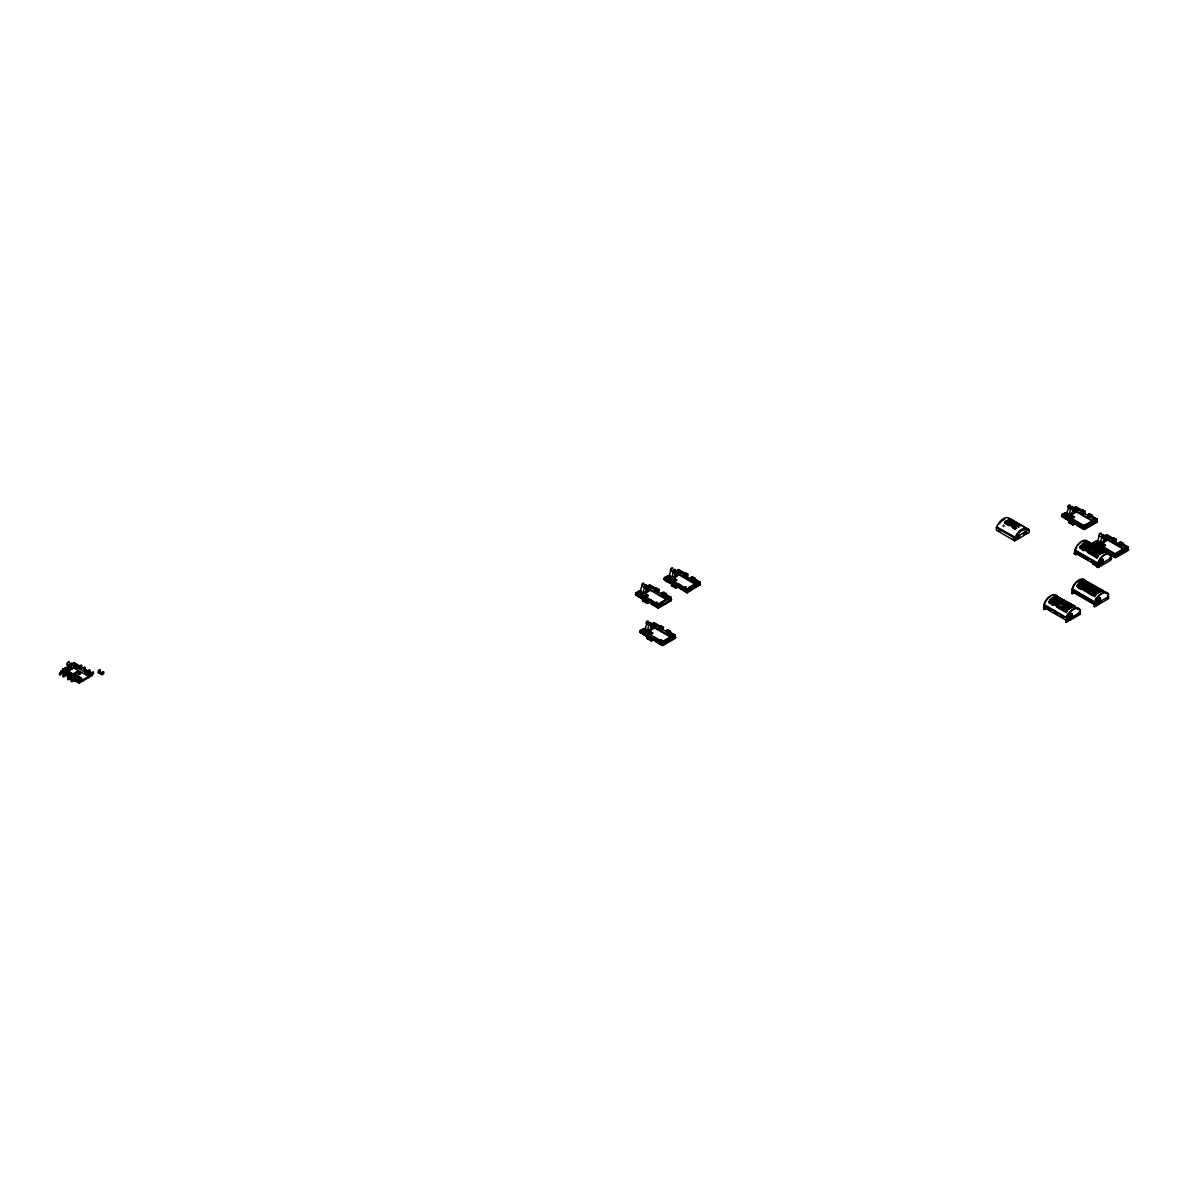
<?xml version="1.0" encoding="UTF-8"?>
<svg xmlns="http://www.w3.org/2000/svg" width="1188" height="1188" viewBox="0 0 1188 1188"><rect width="100%" height="100%" fill="white"/><g stroke="black" fill="none" stroke-linecap="round" stroke-linejoin="round"><path stroke-width="0.75" stroke-dasharray="5 3.75" d="M1004.291 525.675L1005.256 526.225M1003.83 524.428L1003.83 527.056L1002.865 526.492L1002.865 523.878"/><path stroke-width="1.5" d="M648.084 601.781C645.589 601.217 649.866 604.336 649.049 600.772L651.41 602.465L651.41 601.336L651.41 604.128L658.345 608.137L671.086 600.772L671.547 599.747L670.359 599.079L668.606 600.089L671.086 597.222L662.162 592.827L662.162 593.955L667.433 597L667.433 595.856L662.162 592.827M662.83 593.881L663.795 593.465M664.79 595.01L665.755 594.594M668.993 632.684L669.601 631.778L669.824 632.595M693.644 579.699L694.371 578.779L694.386 579.759M1090.733 516.631L1091.683 516.216M1104.409 551.871L1105.018 550.98L1105.241 551.781M1112.844 539.53L1113.75 538.728M1119.972 543.644L1120.7 542.738L1120.804 543.555M1121.903 544.772L1122.63 543.852L1122.734 544.668M70.389 664.448C72.527 665.443 69.869 663.884 69.572 664.894C71.8 666.037 70.775 662.696 69.572 664.508M72.72 679.967C70.389 682.194 74.874 677.576 70.419 678.63M648.559 623.952L649.034 622.958M672.943 570.864C675.69 569.824 673.848 572.052 674.071 570.76M697.46 583.768L699.955 582.937L699.955 581.912L691.668 577.13L691.149 579.551M1070.967 520.908L1070.982 519.141L1070.329 521.205M1126.209 549.079L1126.209 550.089L1125.689 548.782L1128.155 547.965L1128.155 546.955L1119.957 542.218L1119.586 544.743M1091.044 561.389C1096.762 562.473 1095.841 565.072 1098.128 567.508L1099.553 566.676L1099.553 562.563L1100.845 561.82L1100.845 565.934L1099.806 565.34L1099.806 561.226L1100.845 561.82M641.862 586.011L644.401 587.407A1.663 0.965 -60 0 1 645.529 584.793A1.663 0.965 -60 0 1 646.435 586.382L644.49 587.511L642.574 594.045L641.104 590.971L639.961 592.545L641.787 585.907A1.663 0.965 -60 0 1 642.456 583.62A1.663 0.965 -60 0 1 644 583.754M648.425 621.873A1.648 0.95 -60 0 0 647.029 621.265A1.648 0.95 -60 0 0 646.213 623.655L648.797 625.155A1.648 0.95 -60 0 1 649.925 622.571A1.648 0.95 -60 0 1 650.816 624.146L648.886 625.259L647 631.734L645.544 628.675L644.416 630.234L647.252 623.21M668.755 577.22L670.656 570.671A1.678 0.965 -60 0 1 671.25 568.28A1.678 0.965 -60 0 1 672.794 568.413M668.681 576.358L667.701 575.779L664.434 577.68L664.434 578.705L669.898 575.645L671.383 578.734L673.269 572.185M1069.972 506.593A1.648 0.95 -60 0 0 1069.081 505.019A1.648 0.95 -60 0 0 1067.953 507.618L1070.551 509.103A1.648 0.95 -60 0 1 1071.665 506.519A1.648 0.95 -60 0 1 1072.556 508.093L1070.626 509.207L1068.74 515.681L1067.284 512.637L1066.156 514.181L1069.007 507.157M1099.212 535.847L1101.722 537.243A1.648 0.95 -60 0 1 1102.85 534.645A1.648 0.95 -60 0 1 1103.741 536.219L1101.811 537.332L1099.925 543.807L1098.469 540.763L1097.341 542.307L1099.138 535.743A1.648 0.95 -60 0 1 1099.954 533.353A1.648 0.95 -60 0 1 1101.35 533.961M652.405 639.545C650.267 638.268 653.697 642.5 653.415 638.387L661.315 642.901L663.869 641.431L663.869 642.545L665.028 641.876L665.028 640.763L675.23 634.867L675.23 635.877L672.764 636.694L675.23 635.877M1074.858 524.146C1072.779 520.849 1073.7 526.908 1074.219 521.755L1074.858 521.384L1074.858 524.146L1074.858 522.497A1.648 0.95 -60 0 0 1073.224 522.527A1.648 0.95 -60 0 0 1072.764 524.784A1.648 0.95 -60 0 0 1074.546 523.938L1074.843 522.468L1071.264 520.092M672.972 570.656L674.071 569.691L673.952 570.997M685.476 577.457L685.476 575.779L690.718 578.808L691.861 577.145A1.663 0.965 -60 0 1 693.302 577.977M1113.839 542.545L1113.839 540.896L1119.022 543.881L1120.15 542.233A1.648 0.95 -60 0 1 1121.457 543.451M73.196 679.298L79.091 681.971L73.166 680.516A1.648 0.95 -60 0 1 71.458 681.689A1.648 0.95 -60 0 1 71.458 679.699A1.648 0.95 -60 0 1 73.166 678.883L79.091 681.971L92.233 674.383L92.233 675.497L79.091 683.085L73.686 679.967L73.686 678.838M65.028 675.586L64.924 675.809A1.648 0.95 -60 0 1 63.216 676.922A1.648 0.95 -60 0 1 63.261 674.918A1.648 0.95 -60 0 1 64.969 674.16C66.677 673.997 63.989 677.338 64.494 674.65L65.028 674.235M1045.158 608.672L1046.242 608.048L1043.584 609.281L1044.49 602.761A10.9 6.296 -60 0 1 1056.756 595.693L1057.662 596.836M1076.239 554.113L1077.308 553.504L1075.912 554.677L1074.62 553.667L1075.526 548.247A10.781 6.222 -60 0 1 1087.644 541.238L1088.55 542.381M1074.427 592.619L1071.769 593.584L1072.675 587.05A10.944 6.311 -60 0 1 1084.986 579.952L1085.238 581.481L1085.713 580.873M1066.304 619.587L1066.304 622.393L1067.21 615.874A10.9 6.296 -60 0 1 1079.461 608.805L1080.367 614.27L1069.705 620.418L1069.052 615.889L1069.705 620.418M1098.128 567.508L1097.474 563.617L1098.38 561.434A10.781 6.222 -60 0 1 1110.498 554.44L1111.404 555.583L1110.75 560.216L1100.845 565.934M1094.564 603.95L1094.564 606.756L1095.485 600.222A10.944 6.311 -60 0 1 1107.78 593.109L1108.701 598.589L1097.979 604.781L1097.326 600.222L1096.019 600.98L1096.687 605.538L1096.019 600.98M670.359 599.079L670.567 597.935M673.284 637.006L673.284 638.015L674.71 635.58M663.869 642.545L660.884 639.708L658.984 640.807L655.093 639.322L655.746 641.713L662.607 645.678L675.23 638.387L675.675 637.377L674.517 636.709M686.1 587.199L684.154 589.441L686.1 587.199L683.501 587.941L680.219 586.04L679.566 588.134L687.169 592.857L700.415 584.451L699.435 582.64L696.717 584.169M1096.45 519.527L1094.504 521.666L1096.97 518.814L1088.134 514.463L1088.134 515.592L1095.678 519.943L1095.678 518.814L1088.134 514.463M1075.155 523.982L1084.347 529.625L1096.97 522.334L1097.415 521.324L1096.257 520.656M1125.689 549.792L1127.635 547.668L1124.947 549.183L1106.37 538.446L1106.37 537.332L1108.924 536.59L1108.924 539.367M1118.576 553.608L1117.923 552.108L1114.225 554.247L1108.018 551.395L1108.018 553.088L1115.532 557.751L1128.155 550.46L1128.6 549.465L1127.442 548.782M101.277 674.532L101.886 672.69A1.648 0.95 -60 0 1 103.594 671.74A1.648 0.95 -60 0 1 103.415 673.819A1.648 0.95 -60 0 1 101.723 674.413L98.248 672.393A1.648 0.95 -60 0 0 99.866 671.933M646.807 622.2L646.807 623.255M668.532 631.363A1.648 0.95 -60 0 0 667.225 630.145L666.661 632.669M1068.547 506.147L1068.547 507.202M1090.406 514.924A1.648 0.95 -60 0 0 1088.965 514.107L1088.149 516.231M1105.731 552.064L1106.325 550.46L1114.225 554.989L1114.879 556.637M70.255 666.958L71.221 667.522L71.221 664.151L73.849 662.637L87.778 671.68L86.739 673.551L88.075 670.908A1.648 0.95 -60 0 1 90.095 670.656M91.298 673.418L91.55 672.913A1.648 0.95 -60 0 1 93.258 671.963A1.648 0.95 -60 0 1 93.08 674.042A1.648 0.95 -60 0 1 91.387 674.636L91.298 673.418L87.838 671.428M1098.261 556.162L1080.961 546.183L1079.669 547.906L1080.961 545.47L1098.261 556.162L1096.955 557.885L1087.525 552.45M1053.459 605.182L1048.692 602.42L1049.999 599.97L1067.477 610.781L1066.171 612.518L1056.637 607.009M1048.692 602.42L1049.999 600.683L1067.477 610.781M1092.841 595.916L1076.892 585.907L1078.199 584.244L1095.752 594.371L1095.247 595.678M1096.955 557.885L1098.261 555.464M1076.892 586.709L1078.199 584.956L1095.752 595.099M1066.171 612.518L1067.477 610.068M1094.445 596.836L1095.752 594.371M998.96 524.042L1002.316 520.389M1046.242 608.315L1044.891 608.523M1085.075 586.204L1086.159 585.58L1084.807 586.055M1109.711 557.588L1110.75 558.197L1111.211 555.345M1080.367 614.27L1080.189 609.726M1108.508 594.03L1108.048 598.217L1106.295 599.212M1025.868 534.437L1024.902 531.63L1025.868 534.437L1029.179 532.521L1029.179 529.907L1010.795 519.29C1005.315 513.929 998.083 522.423 996.361 527.635L1014.745 538.238L1028.867 529.581L1010.483 518.963L1009.726 519.913L1009.043 519.186M644.475 585.357L645.366 585.12M646.94 621.992L647.876 621.903M1099.85 534.08L1100.801 533.991M1101.796 535.194L1102.746 535.105M1077.308 553.756L1076.981 553.311M1088.861 547.089L1082.877 550.668L1082.877 543.777M1074.62 551.915L1074.056 553.519L1075.912 554.677M1097.979 553.92L1082.268 544.193L1083.56 543.198L1100.845 553.177L1100.162 554.276M1099.553 554.826L1100.845 553.177M1059.251 603.92L1051.306 598.678L1052.613 597.668L1070.091 607.751L1069.408 608.865M1051.306 599.331L1052.613 597.668M1080.828 581.927L1079.521 583.605L1080.828 581.927L1098.38 592.055L1097.697 593.168M1068.784 609.429L1070.091 607.751M1081.11 584.526L1097.073 593.733L1098.38 592.055M1005.998 521.027L1004.573 523.121L1005.998 521.027L1016.616 527.145L1015.191 529.254L1012.161 527.502M1015.191 529.254L1016.171 528.393M73.24 680.338L73.24 678.987L69.795 676.997A1.648 0.95 -60 0 0 68.087 677.591A1.648 0.95 -60 0 0 67.865 679.595A1.648 0.95 -60 0 0 69.498 678.897M91.387 674.606L91.922 673.061L88.447 671.072M648.084 636.709L648.099 637.822M68.251 662.473L67.211 664.419A1.648 0.95 -60 0 1 67.879 662.162A1.648 0.95 -60 0 1 69.394 662.295M1082.877 544.297L1083.56 543.198M65.147 671.666L62.652 670.225L62.652 669.111L65.578 667.418L68.058 668.859L68.058 671.101L82.982 679.714L82.982 680.843M64.494 674.65L60.707 672.467L60.707 671.354L63.335 669.839L65.147 672.007M66.008 668.28L68.845 666.646M71.815 664.909L69.884 666.023L67.285 664.538L67.285 666.438L71.815 669.052L71.815 664.909A1.648 0.95 -60 0 0 70.909 663.335A1.648 0.95 -60 0 0 69.795 665.919L69.869 670.166L65.815 671.651M63.335 670.953L62.652 671.354L79.091 680.843L80.814 679.848L80.814 677.606L78.972 676.551L77.933 677.145L65.815 670.151L65.815 672.393M65.578 669.661L71.221 666.394L70.255 665.829M61.999 673.225L61.509 672.156A1.648 0.95 -60 0 0 59.875 672.794A1.648 0.95 -60 0 0 59.623 674.829A1.648 0.95 -60 0 0 61.241 674.19M65.815 670.151L68.058 668.859M71.221 664.151L73.715 665.592L75.661 664.463L90.303 672.349L89.62 673.641L88.447 672.185L90.303 673.254M66.988 669.973L69.81 668.339M74.309 666.75L76.344 667.923L77.71 667.136L76.344 668.681L74.309 666.75L75.661 665.963L80.888 668.948M71.711 668.993L75.661 666.72L85.729 672.527L85.729 670.284L90.303 672.349L88.58 673.344L88.58 675.363L90.303 674.383L85.729 671.784L84.69 672.378L88.58 675.363M71.815 669.052L69.869 670.166L67.285 668.681M69.216 672.794L69.216 672.037L67.865 673.566M79.254 666.884L79.73 666.409A1.648 0.95 -60 0 1 81.868 666.037M77.25 671.443L74.012 673.314L77.636 675.408L80.873 673.537L77.25 671.443L77.25 672.557L74.012 674.428M75.884 677.457L75.884 678.214L76.923 676.863L78.972 678.036L78.972 676.551M84.69 673.121L85.729 672.527M75.884 678.214L77.933 679.388L80.814 677.606M79.091 679.729L79.774 679.328L79.774 680.457L77.25 679.774L77.25 678.66L79.091 679.729L79.091 678.6L62.652 669.111M636.293 595.411L635.639 592.99L638.921 591.104L642.574 594.045M655.286 588.966L657.246 590.094L657.246 592.01A1.663 0.965 -60 0 0 659.221 590.273A1.663 0.965 -60 0 0 657.781 589.441L657.246 592.01L657.588 589.426L649.702 584.882L646.435 586.768L647.415 587.332L650.029 585.818L651.009 587.511L651.009 586.382L647.415 588.461L646.435 587.897L645.455 588.461L648.069 589.976L646.435 589.411M635.639 594.015L637.614 592.886M657.588 589.426L649.049 585.253L649.049 586.278L650.222 586.204M673.284 572.185L675.244 571.057A1.678 0.965 -60 0 0 674.339 569.453A1.678 0.965 -60 0 0 673.195 572.081L670.671 570.671M637.288 593.183L641.104 590.971M684.125 573.641L686.085 574.769L686.085 576.7A1.663 0.965 -60 0 0 688.06 574.947A1.663 0.965 -60 0 0 686.619 574.116L686.085 576.7L686.426 574.101L678.526 569.542L675.244 571.428L676.224 572.007L678.853 570.492L679.833 572.185L679.833 571.057L676.224 573.136L675.244 572.571L674.264 573.136L676.878 574.65L675.244 574.086M637.288 594.312L639.901 592.797M667.701 581.615L667.701 579.952C675.853 583.56 667.686 584.303 663.973 579.224L670.062 575.72M638.268 593.748L638.268 594.876L640.391 594.401L640.391 593.272L638.921 594.119L638.921 596.925M667.433 597L665.503 598.113L649.079 588.639L649.079 587.496L651.663 586.768L651.663 587.897L638.921 595.262L648.188 600.386L650.682 599.821L648.752 600.935A1.663 0.965 -60 0 0 647.104 600.965A1.663 0.965 -60 0 0 646.643 603.237L642.856 601.083L642.856 599.168L646.777 601.425L646.777 603.341A1.663 0.965 -60 0 0 648.44 602.39L648.737 600.905L648.752 602.598M664.434 578.705L665.607 578.63L664.953 579.685M666.394 578.586L665.607 579.64M649.079 588.639L651.009 587.511M667.701 578.808L669.186 577.962L669.186 579.091L667.047 579.566L667.047 578.437M691.015 577.502L696.287 580.561L696.287 581.689L694.356 582.803L677.903 573.299L677.903 572.171L680.486 571.428L680.486 572.571L667.701 579.952M677.903 573.299L679.833 572.185M666.349 599.509L649.732 589.916L640.852 595.054L640.852 594.149L656.608 603.237L657.261 602.494L657.261 603.623L659.607 604.974L660.78 603.177L671.086 597.222M645.292 593.243L650.074 590.481M695.203 584.199L678.556 574.591L669.631 579.744L669.631 578.838L685.431 587.956L685.431 586.813M635.639 592.99L642.188 596.02L642.188 598.811L642.485 596.97M643.465 595.812L646.331 594.149L648.306 595.277L645.426 596.94L643.465 595.812L643.465 596.554L646.331 594.906L648.306 596.034M674.101 577.917L677.294 576.076M664.434 577.68L670.982 580.709L670.982 583.501L663.973 579.224M672.26 580.501L675.14 578.838L677.115 579.967L674.22 581.63L672.26 580.501L672.26 581.259L675.14 578.838M656.637 592.767L656.934 590.941L651.663 587.897M678.393 572.26L677.873 569.913L686.426 574.101M685.476 575.779L680.486 572.571M673.938 583.204L673.641 583.367A1.663 0.965 -60 0 0 672.081 583.293A1.663 0.965 -60 0 0 671.413 585.536A1.663 0.965 -60 0 0 673.076 585.179M662.162 593.955L656.637 591.104M676.729 585.12L679.506 584.526L677.576 585.639A1.663 0.965 -60 0 0 675.913 585.669A1.663 0.965 -60 0 0 675.452 587.956A1.663 0.965 -60 0 0 677.249 587.095L677.873 585.476L685.862 590.05L688.446 588.565L688.446 589.694L696.717 585.075M680.516 587.006L680.219 586.04M651.41 601.336L654.677 603.222L656.608 602.108M665.503 598.113L667.433 595.856M660.78 604.306L657.023 605.717L655.331 603.608L657.261 602.494M665.503 596.97L668.087 596.242L669.78 597.222L660.127 602.791L660.127 603.92M651.41 602.465L654.677 604.35L656.608 603.237M694.356 582.803L696.287 580.561M655.331 604.737L657.261 603.623M666.156 598.485L668.087 597.371L669.78 598.351L667.849 599.465L666.156 597.356M695.01 582.046L696.94 580.932L698.648 583.056L696.94 582.061L695.01 583.189L694.356 581.674M655.331 603.608L657.023 604.588L658.954 603.474L659.607 604.974M659.607 603.846L657.023 605.345L650.757 601.707M656.504 606.741L658.998 605.227L658.998 606.251L656.712 606.964L649.049 602.435M684.154 588.312L685.862 589.293L688.446 588.565M688.966 588.639L688.966 587.511L698.648 581.912M656.504 606.058L658.998 605.227M668.606 599.064L671.086 598.247M660.439 604.647L663.409 602.94M688.966 587.511L699.955 581.912M685.342 591.461L687.837 589.946L687.837 590.956L685.535 591.683L677.873 587.139M685.342 590.778L687.837 589.946M656.712 606.964L657.885 607.632L671.547 599.747M700.415 584.451L686.07 591.98L699.762 584.08L699.955 585.476M641.297 632.625L640.139 630.68L643.376 628.808L647 631.734M661.865 627.145L661.211 630.293L661.865 627.145L654.053 622.646L650.816 624.517L651.796 625.081L654.38 623.581L655.345 625.259L655.345 624.146L651.796 626.195L650.816 625.631M640.139 631.689L640.778 630.308L646.614 633.679C646.346 639.263 648.188 633.471 644.445 633.546M661.523 629.714L662.043 627.16A1.648 0.95 -60 0 1 663.468 627.992A1.648 0.95 -60 0 1 661.523 629.714L661.523 627.813L653.415 623.017L654.573 624.636M640.139 632.699L645.693 628.749M654.573 623.952L653.415 624.027M642.723 631.437L644.178 630.59L644.832 632.09L644.341 629.373M644.832 630.962L643.376 632.922L655.999 625.631L671.606 634.644L671.606 633.516L666.394 630.516L666.394 631.63M671.606 634.644L669.69 635.743L653.445 626.358L653.445 625.244L655.999 624.517L655.999 627.279M653.445 626.358L655.345 625.259M660.884 639.708L660.884 640.837L645.277 631.823L645.277 632.714L654.083 627.635L670.522 637.124M648.113 631.838L654.425 628.185M640.139 630.68L646.614 633.679M647.876 633.471L650.727 631.823L652.658 632.937L652.658 633.694L650.727 632.565L647.876 634.214M652.658 632.937L649.821 635.342M666.394 630.516L675.23 634.867M652.286 638.03L655.034 637.451L653.118 638.55A1.648 0.95 -60 0 0 651.484 638.58A1.648 0.95 -60 0 0 651.024 640.837A1.648 0.95 -60 0 0 652.806 639.99L653.103 638.505L653.118 640.198M669.69 635.743L671.606 633.516M661.538 640.08L659.622 641.193L661.315 642.159L663.869 641.431M670.344 635.001L672.245 633.902L673.938 635.996L672.245 635.016L670.344 636.115L669.69 634.63M659.622 642.307L661.538 641.208M663.216 641.06L663.216 642.173L664.374 640.391L673.938 634.867M660.795 644.297L663.246 642.797L663.246 643.807L660.988 644.505L653.415 640.02M663.216 643.079L670.552 638.832M675.675 637.377L661.508 644.817L675.036 637.006L675.23 638.387M1002.865 520.136L1004.291 519.319M1005.256 523.611L1010.691 520.478L1009.147 519.29M1010.81 523.403L1011.018 522.527L1007.973 524.665M1018.502 535.328L1017.077 536.144L1019.467 535.892L1019.467 538.134L1018.502 535.328L1019.467 535.892M1025.868 532.194L1024.427 533.026L1024.427 535.268L1019.467 538.134M1024.902 533.872L1027.145 532.58M1026.566 529.343L1020.715 531.006L1015.814 537.629L996.673 526.937L997.43 527.012L996.361 527.635L996.361 530.249L1014.745 540.867L1018.057 538.951L1018.057 536.709M1064.344 515.83L1062.592 516.839L1061.879 514.627L1065.116 512.771L1068.74 515.681M1075.155 507.974L1075.155 506.964L1083.263 511.761L1083.263 513.662A1.648 0.95 -60 0 0 1085.223 511.939A1.648 0.95 -60 0 0 1083.798 511.107L1083.263 513.662L1083.605 511.107L1075.793 506.593L1072.556 508.464L1073.536 509.028L1076.12 507.528L1077.1 509.207L1077.1 508.093L1073.536 510.142L1072.556 509.593M1061.879 515.637L1063.824 514.523M1076.313 507.9L1074.383 509.028M1074.219 521.755L1068.651 518.577L1068.354 520.389L1061.433 516.156L1067.448 512.696M1064.463 515.384L1064.463 516.498L1066.572 516.038L1066.572 514.909L1065.116 515.755L1065.116 518.517M1095.678 519.943L1093.762 521.042L1075.185 510.32L1075.185 509.192L1077.739 508.464L1077.739 509.593L1065.116 516.869L1068.651 518.577M1075.185 510.32L1077.1 509.207M1092.277 521.072L1075.838 511.583L1067.032 516.676L1067.032 515.77L1083.471 525.259M1069.853 515.785L1076.165 512.147M1061.879 514.627L1068.354 517.626L1068.354 520.389L1061.433 516.156M1069.616 517.419L1072.467 515.77L1074.412 516.899L1074.412 517.641L1072.467 516.528L1069.616 518.161M1083.605 511.107L1082.951 514.241M1071.561 518.532L1074.412 516.899M1088.134 515.592L1077.739 509.593M1097.415 521.324L1083.694 529.254L1077.486 525.66L1076.833 523.269L1083.055 526.106L1083.694 528.497M1077.486 525.66L1077.768 523.849M1083.055 526.106L1084.956 525.007L1085.609 526.507L1084.956 525.007M1084.956 526.121L1086.114 524.339L1087.332 524.383L1087.332 525.497L1086.693 525.126L1088.876 524.621L1088.876 523.492L1096.97 518.814M1088.238 524.235L1088.238 523.121L1095.678 518.814M1085.609 525.378L1083.055 526.863L1076.833 523.269M1087.332 524.383L1086.114 524.339M1077.486 524.012L1083.055 527.234L1085 526.744L1085 527.754L1083.174 528.2M1085 526.744L1082.535 528.244M1085.609 526.507L1086.768 525.839L1086.693 524.012M1087.332 525.497L1088.876 524.621M1094.504 520.656L1096.97 519.824M1086.426 526.18L1093.762 521.042M1088.015 559.652L1074.62 552.658L1097.474 565.859L1098.128 563.246A9.994 5.777 -60 0 1 1104.439 555.108A9.994 5.777 -60 0 1 1110.75 555.954L1111.404 555.583M1075.912 552.658L1075.274 554.039M1093.777 544.965L1093.064 542.768L1096.301 540.896L1097.757 544.163L1096.301 540.896M1114.775 539.233L1114.136 542.367L1114.775 539.233L1106.978 534.734L1103.741 536.59L1104.706 537.154L1107.305 535.669L1108.27 537.347L1108.27 536.219L1104.706 538.283L1103.741 537.719L1102.776 538.283L1105.36 539.768L1103.741 539.218M1075.274 554.306L1078.11 552.672M1088.861 546.836L1087.48 548.01L1088.55 546.643M1093.064 544.787L1098.618 540.822M1114.448 541.802L1114.968 539.248A1.648 0.95 -60 0 1 1116.393 540.065A1.648 0.95 -60 0 1 1114.448 541.802L1114.448 539.887L1106.325 535.105L1107.498 536.709M1095.648 543.51L1097.103 542.664M1097.757 543.05L1096.301 545.01L1108.924 537.719L1113.839 540.896M1106.37 538.446L1108.27 537.347M1123.447 549.212L1107.008 539.723L1098.202 544.802L1098.202 543.911L1116.141 554.261L1116.171 555.88L1114.359 556.34M1101.024 543.926L1107.35 540.273M1093.064 542.768L1099.539 545.752L1099.539 548.514L1092.604 544.297M1100.801 545.544L1103.652 543.911L1105.582 545.025L1102.731 546.673L1100.801 545.544L1100.801 546.302L1103.652 544.653L1105.582 545.767M1099.539 546.881L1106.043 549.509L1102.152 547.267L1101.514 547.861M1108.656 551.024L1108.953 553.623M1100.786 559.503L1102.271 558.642L1102.271 561.894L1100.786 562.756L1100.786 559.503L1103.31 559.236L1103.31 562.488L1102.271 561.894M1117.923 552.108L1117.923 553.237L1119.408 551.247L1126.863 546.955L1126.863 548.069L1119.319 543.718M1114.225 554.989L1118.576 552.479M1119.408 551.247L1128.155 546.955M1113.705 556.37L1116.171 554.87L1114.879 555.628M1100.845 563.914L1111.404 557.825M1116.141 555.152L1123.477 550.92M1096.435 565.265L1097.088 566.899L1099.553 566.676M1099.806 565.34L1102.761 563.632M1088.357 542.144L1114.879 557.38L1128.6 549.465M1056.221 600.697L1051.929 603.177L1051.929 599.895M1072.422 591.164L1071.769 591.535L1094.564 604.707L1095.232 602.049A10.157 5.866 -60 0 1 1101.632 593.792A10.157 5.866 -60 0 1 1108.048 594.653L1108.701 594.267L1084.778 580.486L1103.637 590.778L1102.33 591.342L1084.778 581.199M1073.076 591.535L1072.422 593.97M1099.717 592.114L1085.891 584.14L1079.491 587.08M1057.662 601.143L1056.578 602.524L1057.929 601.306M1051.929 605.212L1058.315 601.529M1073.076 592.827L1074.16 592.203L1093.034 603.059M1085.075 586.471L1086.159 585.847M1080.144 589.5L1083.248 587.704M1084.807 586.813L1086.545 585.803L1085.891 585.432M1070.032 614.151L1071.531 613.275L1071.531 616.572L1070.032 617.433L1070.032 614.151L1072.185 613.661L1072.185 616.943L1071.531 616.572M1065.651 622.007L1067.745 620.804L1067.745 616.646L1069.052 615.889M1098.974 598.856L1100.489 597.98L1100.489 601.291L1098.321 601.781L1098.321 598.485L1098.974 602.153L1098.321 601.781M1067.745 616.646L1069.705 616.26M1043.584 607.231L1066.304 620.344L1066.958 617.701A10.113 5.836 -60 0 1 1073.343 609.489A10.113 5.836 -60 0 1 1079.714 610.335L1080.367 609.949L1058.983 597.475M1096.673 601.366L1097.979 600.608L1097.979 604.781M1069.705 618.384L1080.367 612.221L1079.06 612.221L1079.714 612.607M1097.979 602.732L1108.701 596.539L1108.048 596.168M1069.052 620.047L1077.991 614.894M1093.91 606.37L1095.648 605.36M1097.326 604.395L1101.811 601.811M1066.304 622.393L1068.398 621.176L1068.398 617.018M1094.564 606.756L1096.687 605.538M1003.578 519.542L1004.825 518.948M1019.675 525.69L1009.058 519.557L1007.632 520.077L1018.25 526.21L1019.675 525.69L1018.68 526.937M1103.429 552.613L1084.852 542.456L1086.144 541.966L1103.429 552.613L1102.137 553.073L1086.426 544M1084.852 542.456L1102.137 552.435L1103.429 551.945M1082.149 581.17L1083.456 580.68L1101.009 590.822L1099.702 591.312L1082.149 581.823L1099.702 591.951L1101.009 591.49L1083.456 581.348L1082.149 581.823M1053.934 596.911L1071.413 607.647L1053.934 597.549L1055.241 596.421L1072.719 607.187L1071.413 607.647L1057.662 599.866L1057.662 597.594A10.113 5.836 -60 0 0 1056.964 596.718M1053.934 597.549L1055.241 597.089L1072.719 607.187M1071.413 607.009L1072.719 606.519M1069.72 521.829L1070.329 520.938M671.814 568.517L671.175 570.151M80.235 666.32L83.695 668.324L83.695 669.438M1008.063 520.819L1019.675 526.67M1111.404 557.068L1111.567 558.672L1110.364 558.226M1093.198 564.404L1093.198 562.637L1093.198 564.404L1097.474 566.869L1096.762 565.963M675.571 582.254L672.794 582.848M679.506 584.526L677.011 585.09L671.279 581.674M646.762 597.564L643.985 598.158M648.396 635.788L651.143 635.209L649.524 636.144L646.896 634.63M655.034 637.451L652.554 638.001L648.678 635.758M648.099 600.4L650.682 599.821M691.921 578.912L692.649 577.992M99.153 671.74L99.688 670.611M1098.128 563.246L1074.798 549.97L1075.912 550.415M1094.757 601.974L1072.422 588.877A10.157 5.866 -60 0 1 1081.407 579.699M1066.482 617.626L1044.237 604.588A10.113 5.836 -60 0 1 1050.623 596.361M87.778 671.68L90.303 672.349L73.849 662.637L73.849 663.765L77.903 666.097M1088.743 541.936L1087.436 541.773L1106.028 551.915L1088.743 541.936L1087.436 542.485L1103.667 551.856A1.648 0.95 -60 0 1 1106.028 550.593M1105.167 552.465L1106.028 552.702L1106.043 549.509M1085.223 581.199L1086.099 580.65M1075.333 606.489L1056.548 596.228L1075.333 606.489L1074.472 607.038M643.302 583.887L642.381 585.491M1072.556 511.078L1074.175 512.533M650.816 627.13L652.435 627.695L651.796 627.323M72.899 679.551L79.091 681.971M1025.6 528.779L1028.11 530.531M1096.97 522.334L1096.776 520.953L1083.694 529.254M1094.504 521.666L1095.024 520.953M1119.319 542.589L1126.863 546.955M1107.498 536.04L1106.978 534.734M1128.155 550.46L1127.947 549.079L1114.879 557.38M1077.412 522.661L1080.427 524.413M1068.354 517.626L1062.532 514.256L1062.532 515.265M1070.982 519.141L1074.858 521.384M1063.052 516.572L1062.532 517.032M1071.621 521.948L1074.219 523.448M1119.408 552.375L1120.061 551.618M1107.082 549.925L1114.626 554.291M1099.539 545.752L1093.703 542.396L1093.703 543.406M1108.656 552.153L1112.844 554.558M1110.75 555.954L1109.711 555.345A10.039 5.792 -60 0 0 1107.097 553.608M1087.896 544.995L1093.079 547.995M1096.108 549.732L1102.152 553.237M1089.188 546.005L1092.425 547.876M1083.56 543.837L1100.845 553.816M1082.268 544.193L1099.553 554.172M1082.223 548.262L1088.55 545.366L1088.55 543.124A9.994 5.777 -60 0 0 1087.852 542.263M1079.669 547.119L1096.955 557.098M1081.243 548.811L1084.392 550.623M1100.786 562.756L1101.811 563.35L1101.811 560.097M1074.62 550.415L1097.474 563.617M1010.81 522.646L1012.31 523.269M1007.632 521.027L1013.691 524.532M1005.998 521.963L1016.616 528.096M1004.573 522.141L1015.191 528.274M1006.088 523.997L1009.117 525.749M1023.447 534.719L1024.427 535.268M1017.077 538.387L1018.057 538.951M998.93 530.249L1000.222 531.006M998.722 530.383L1000.014 531.125M1013.216 538.758L1014.522 539.501M1087.688 582.372L1102.048 590.659M1080.828 582.566L1098.38 592.708M1079.521 582.937L1097.073 593.064M1076.892 585.907L1094.445 596.034M1071.769 589.263L1094.564 602.42M1094.564 605.227L1094.564 605.999M1072.437 606.118L1056.548 596.94L1057.855 596.391M1052.613 598.307L1070.091 608.39M1051.306 598.678L1068.784 608.761M1062.428 605.761L1067.195 608.508M1048.692 601.618L1066.171 611.716M1070.032 617.433L1070.685 617.819L1070.685 614.523M1043.584 604.959L1066.304 618.087M1051.009 610.766L1044.891 607.231L1044.237 609.652M1054.068 612.533L1057.127 614.3M1060.186 616.067L1063.245 617.819M1066.304 620.879L1066.304 621.636M679.046 570.864L678.526 569.542M693.302 578.927L691.327 577.799L691.327 579.596M691.015 578.645L696.287 581.689M697.46 584.793L697.995 584.08M669.186 577.962L668.532 577.576L668.532 578.719M675.571 583.159L681.689 586.694M670.982 580.709L665.087 577.294L665.607 578.63M685.535 591.683L687.169 592.857M664.448 594.252L662.488 593.109L662.176 594.594M649.049 586.278L649.569 587.6M671.086 600.772L670.893 599.376L657.677 607.751M668.606 600.089L669.126 599.376M648.069 590.881L647.415 589.59M651.336 601.113L654.38 602.865M642.188 596.02L636.293 592.619L636.293 593.629M636.174 594.995L642.188 598.811L635.194 594.535L636.367 595.218M670.344 636.115L672.022 637.986M644.341 630.501L643.376 628.808M645.277 632.714L649.465 635.135M654.157 637.852L660.201 641.327M640.659 632.669L646.614 636.441L639.693 632.209M101.723 673.047L98.411 670.685A1.648 0.95 -60 0 1 100.386 670.804M101.633 673.195L98.248 671.042L98.248 672.393L101.723 674.383M85.892 670.715L83.205 668.413A1.648 0.95 -60 0 1 85.046 667.225A1.648 0.95 -60 0 1 84.675 669.527M90.941 673.626L92.233 674.383M90.941 674.754L92.233 675.497M88.447 674.101L89.62 674.769L89.62 673.641M84.69 672.378L86.739 673.551M77.25 672.557L79.67 673.952M67.181 670.864L69.216 672.037M79.774 679.328L78.616 678.66L78.616 679.774M69.468 674.502L74.28 677.279M60.707 671.354L61.999 672.096M64.152 673.329L71.622 677.65M65.102 674.309L61.553 672.245L61.034 673.225M65.474 675.215L72.72 679.402M70.419 679.194L72.72 680.531M643.332 600.237L644.178 599.361M1029.179 529.907C1023.091 524.25 1014.225 534.6 1014.745 540.867M1107.127 597.95L1107.379 597.831M1089.752 514.939L1088.802 515.651M1070.997 520.537L1070.967 520.225A1.648 0.95 -60 0 0 1069.438 520.181A1.648 0.95 -60 0 0 1068.784 522.393A1.648 0.95 -60 0 0 1070.418 522.052M1124.947 549.183L1124.947 550.074M1119.957 542.218L1119.957 543.911M1119.631 542.886L1119.631 544.653M1115.651 554.573L1115.651 555.583M1107.008 537.704L1107.008 539.723M1106.845 536.412L1106.845 537.422M1106.325 550.46L1106.043 552.271L1105.389 549.881M1104.706 537.154L1104.706 538.283M1103.741 536.219L1103.741 541.609M1103.652 543.911L1103.652 544.653M1102.731 546.673L1102.731 547.416M1102.152 547.267L1102.152 548.396M1099.925 543.807L1097.341 541.416L1097.341 542.307M1099.821 546.703L1099.821 548.351M1099.821 597.609L1099.821 600.905M1098.885 546.124L1098.885 547.817M1097.088 566.156L1097.088 566.899M1088.787 514.092L1088.446 516.528L1088.446 514.746M1085.891 584.14L1085.891 581.868A10.157 5.866 -60 0 0 1085.193 580.977M1084.481 526.447L1084.481 527.457M1081.585 546.153L1081.585 549.391L1080.961 545.47M1078.823 583.278L1078.823 588.223M1078.199 584.244L1078.169 587.837M1075.793 506.593L1075.793 507.603M1075.838 509.563L1075.838 511.583M1075.274 552.286L1075.274 550.044A9.994 5.777 -60 0 1 1076.833 546.762M1074.16 592.203L1074.16 592.961M1073.536 509.028L1073.536 510.142M1072.556 508.093L1072.556 513.468M1072.467 515.77L1072.467 516.528M1067.7 517.998L1067.7 519.691M1066.156 513.29L1066.156 514.181M1066.082 513.32L1065.933 515.666M1065.116 512.771L1066.082 514.449L1063.498 515.948L1063.498 514.82M1049.999 599.97L1049.969 603.549M1018.25 526.21L1018.25 527.16M1010.691 520.478L1010.691 523.091M1009.058 519.557L1009.058 520.537M696.94 580.932L696.94 582.061M691.668 577.13L691.668 578.838M689.619 587.882L689.619 589.01M687.303 589.634L687.303 590.659M685.758 574.472L685.758 577.279M685.862 589.293L685.862 591.075M683.501 587.941L683.501 589.07M678.556 572.542L678.556 574.591M676.224 572.007L676.224 573.136M675.244 571.057L675.244 576.507M672.245 633.902L672.245 635.016M671.383 578.734L668.755 576.314L668.681 577.487L666.067 579.001L666.067 577.873M670.329 581.081L670.329 582.788M668.087 596.242L668.087 597.371M667.701 575.779L667.701 576.923M667.032 630.145L666.706 632.565L666.706 630.798M664.953 579.001L665.087 580.1M662.815 592.441L662.815 594.149M662.488 594.906L663.008 592.456A1.663 0.965 -60 0 1 664.448 593.287M661.315 642.901L661.315 643.911M658.954 603.474L658.954 604.603M658.464 604.93L658.464 605.939M657.023 604.588L657.023 606.355M656.934 589.797L656.934 592.589M655.746 638.936L655.746 640.065M654.677 603.222L654.677 604.35M654.053 622.646L654.053 623.655M654.083 625.616L654.083 627.635M651.796 625.081L651.796 626.195M650.816 624.146L650.816 629.521M650.727 631.823L650.727 632.565M649.702 584.882L649.702 585.892M649.732 587.882L649.732 589.916M647.415 587.332L647.415 588.461M646.435 586.382L646.435 591.817M646.331 594.149L646.331 594.906M645.96 634.05L645.96 635.729M644.416 629.328L644.416 630.234M641.535 596.391L641.535 598.099M640.778 632.328L640.778 633.07M639.961 591.639L639.961 592.545M639.901 591.669L639.738 594.03M638.921 591.104L638.921 592.233M88.64 677.576L88.64 676.447L73.715 667.834L73.715 665.592M79.091 680.843L79.091 683.085M77.933 678.645L77.933 679.388M76.344 665.206L76.344 666.32M76.344 667.923L76.344 668.681M75.661 664.463L75.661 665.963M70.24 677.977L70.24 676.848L69.26 677.977M65.147 670.878L65.147 672.794M1081.332 512.548A1.648 0.95 -60 0 1 1081.332 510.647A1.648 0.95 -60 0 1 1082.981 509.682A1.648 0.95 -60 0 1 1082.981 511.597M1090.094 517.344A1.648 0.95 -60 0 1 1091.223 514.998A1.648 0.95 -60 0 1 1092.336 516.052M1112.161 539.916A1.648 0.95 -60 0 1 1113.334 537.897A1.648 0.95 -60 0 1 1114.493 538.58M1100.014 549.257A1.648 0.95 -60 0 1 1102.137 548.351M1121.576 545.901A1.648 0.95 -60 0 1 1121.576 544A1.648 0.95 -60 0 1 1123.224 543.05A1.648 0.95 -60 0 1 1123.224 544.95M1077.872 545.262A9.994 5.777 -60 0 1 1080.293 542.797M1081.585 541.906A9.994 5.777 -60 0 1 1082.877 541.297M1084.124 540.986A9.994 5.777 -60 0 1 1085.283 540.986M659.578 628.586A1.648 0.95 -60 0 1 659.964 626.18A1.648 0.95 -60 0 1 661.567 626.492M668.651 633.828A1.648 0.95 -60 0 1 668.577 632.046A1.648 0.95 -60 0 1 670.136 630.917A1.648 0.95 -60 0 1 670.478 632.491M648.099 638.609A1.648 0.95 -60 0 1 646.925 638.045A1.648 0.95 -60 0 1 647.891 636.055A1.648 0.95 -60 0 1 649.212 636.263M644.267 600.475A1.663 0.965 -60 0 1 642.663 600.905A1.663 0.965 -60 0 1 643.094 598.811A1.663 0.965 -60 0 1 644.698 598.381M664.137 595.737A1.663 0.965 -60 0 1 664.879 593.688A1.663 0.965 -60 0 1 666.349 593.54A1.663 0.965 -60 0 1 665.859 595.559M655.286 590.881A1.663 0.965 -60 0 1 655.672 588.446A1.663 0.965 -60 0 1 657.291 588.758M684.125 575.556A1.663 0.965 -60 0 1 684.644 572.972A1.663 0.965 -60 0 1 686.085 573.804M693.302 580.858A1.663 0.965 -60 0 1 693.376 578.808A1.663 0.965 -60 0 1 695.099 578.081A1.663 0.965 -60 0 1 694.713 580.249M1095.277 599.985A10.187 5.881 -60 0 1 1096.168 598.351M1105.79 592.797A10.187 5.881 -60 0 1 1106.681 593.391M1078.169 581.897A10.157 5.866 -60 0 1 1079.491 581.006M1080.798 580.383A10.157 5.866 -60 0 1 1082.075 580.071M1083.248 580.071A10.157 5.866 -60 0 1 1084.302 580.368M1082.595 579.685A10.157 5.866 -60 0 1 1084.54 580.59M1051.929 595.752A10.113 5.836 -60 0 1 1055.419 595.737M1067.002 615.636A10.143 5.866 -60 0 1 1067.893 614.018M1076.417 608.197A10.143 5.866 -60 0 1 1078.362 609.088M657.603 590.703L658.434 589.976L657.603 590.703M661.879 628.422L662.77 627.754L661.924 628.259M675.942 586.753L676.833 586.085L675.942 586.753M686.441 575.378L687.347 574.725L686.441 575.378M1083.619 512.37L1084.51 511.716L1083.619 512.37M1114.804 540.495L1115.695 539.842L1114.804 540.495M63.543 675.63L64.434 674.977L63.543 675.63M83.709 668.725L84.6 668.072L83.709 668.725M91.936 673.477L92.738 672.75L91.936 673.477M102.272 673.254L103.163 672.601L102.272 673.254M644.817 586.367C645.871 588.609 646.495 583.353 644.817 586.367M649.227 624.116C650.267 626.328 650.861 621.176 649.227 624.116M1070.967 508.078C1071.992 510.291 1072.645 505.078 1070.967 508.078M1102.152 536.204C1103.177 538.431 1103.83 533.204 1102.152 536.204M1072.898 522.987L1069.007 520.745L1069.007 522.646L1072.898 524.888L1072.898 522.987M675.586 586.13L671.651 583.857L671.651 585.788L675.586 588.06L675.586 586.13M651.158 639.025L647.267 636.783L647.267 638.699L651.158 640.941L651.158 639.025"/></g></svg>
